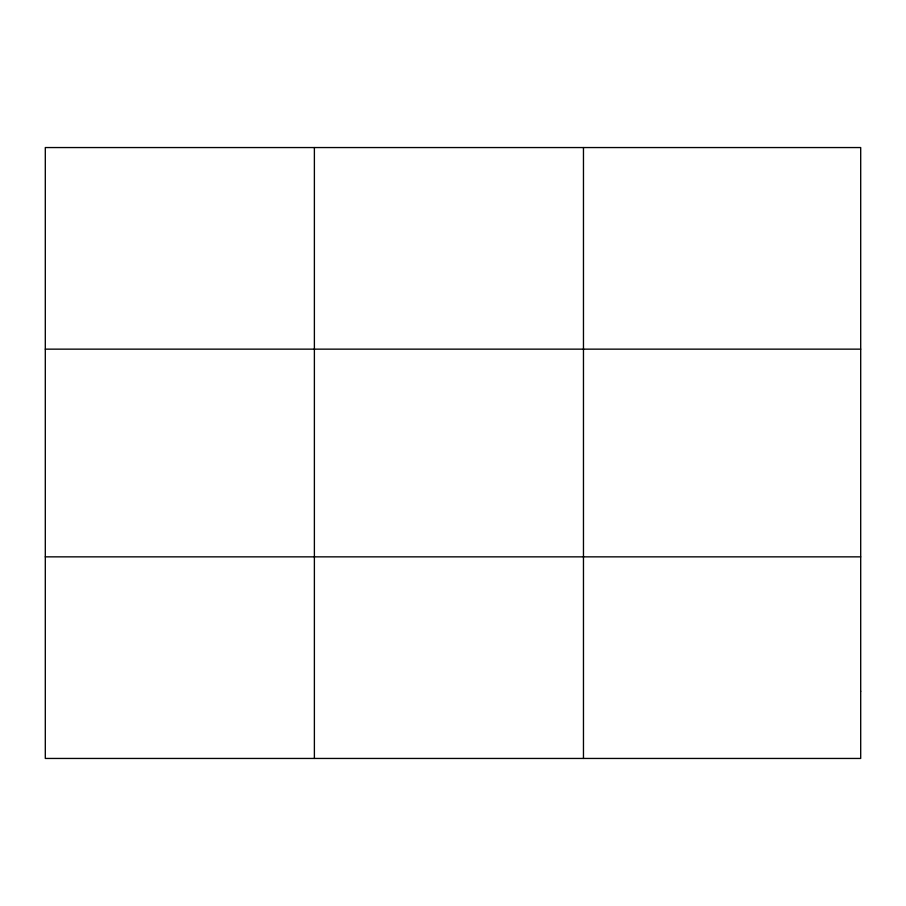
<?xml version="1.0" encoding="UTF-8"?>
<svg xmlns="http://www.w3.org/2000/svg" width="906" height="906" viewBox="0 0 906 906"><rect width="100%" height="100%" fill="white"/><g stroke="black" fill="none" stroke-linecap="round" stroke-linejoin="round"><path stroke-width="1.36" d="M314.382 758.447L314.382 147.553M583.464 758.447L583.464 147.553M45.3 349.15L860.7 349.15M45.3 556.85L860.7 556.85M860.7 691.255L860.7 758.447L45.3 758.447L45.3 147.553L860.7 147.553L860.7 691.255"/></g></svg>
